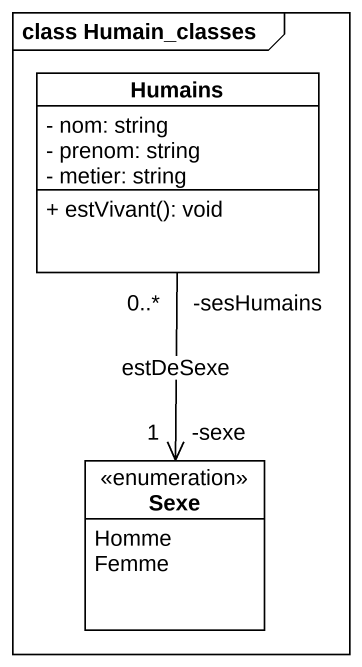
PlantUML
@startuml
mainframe class Humain_classes
hide circle
hide empty members
skinparam classAttributeIconSize 0
class Humains {
  - nom: string
  - prenom: string
  - metier: string
  + estVivant(): void
}
enum Sexe {
  Homme
  Femme
}
Humains "-sesHumains\n0..*" --> "-sexe\n1" Sexe : estDeSexe
@enduml
